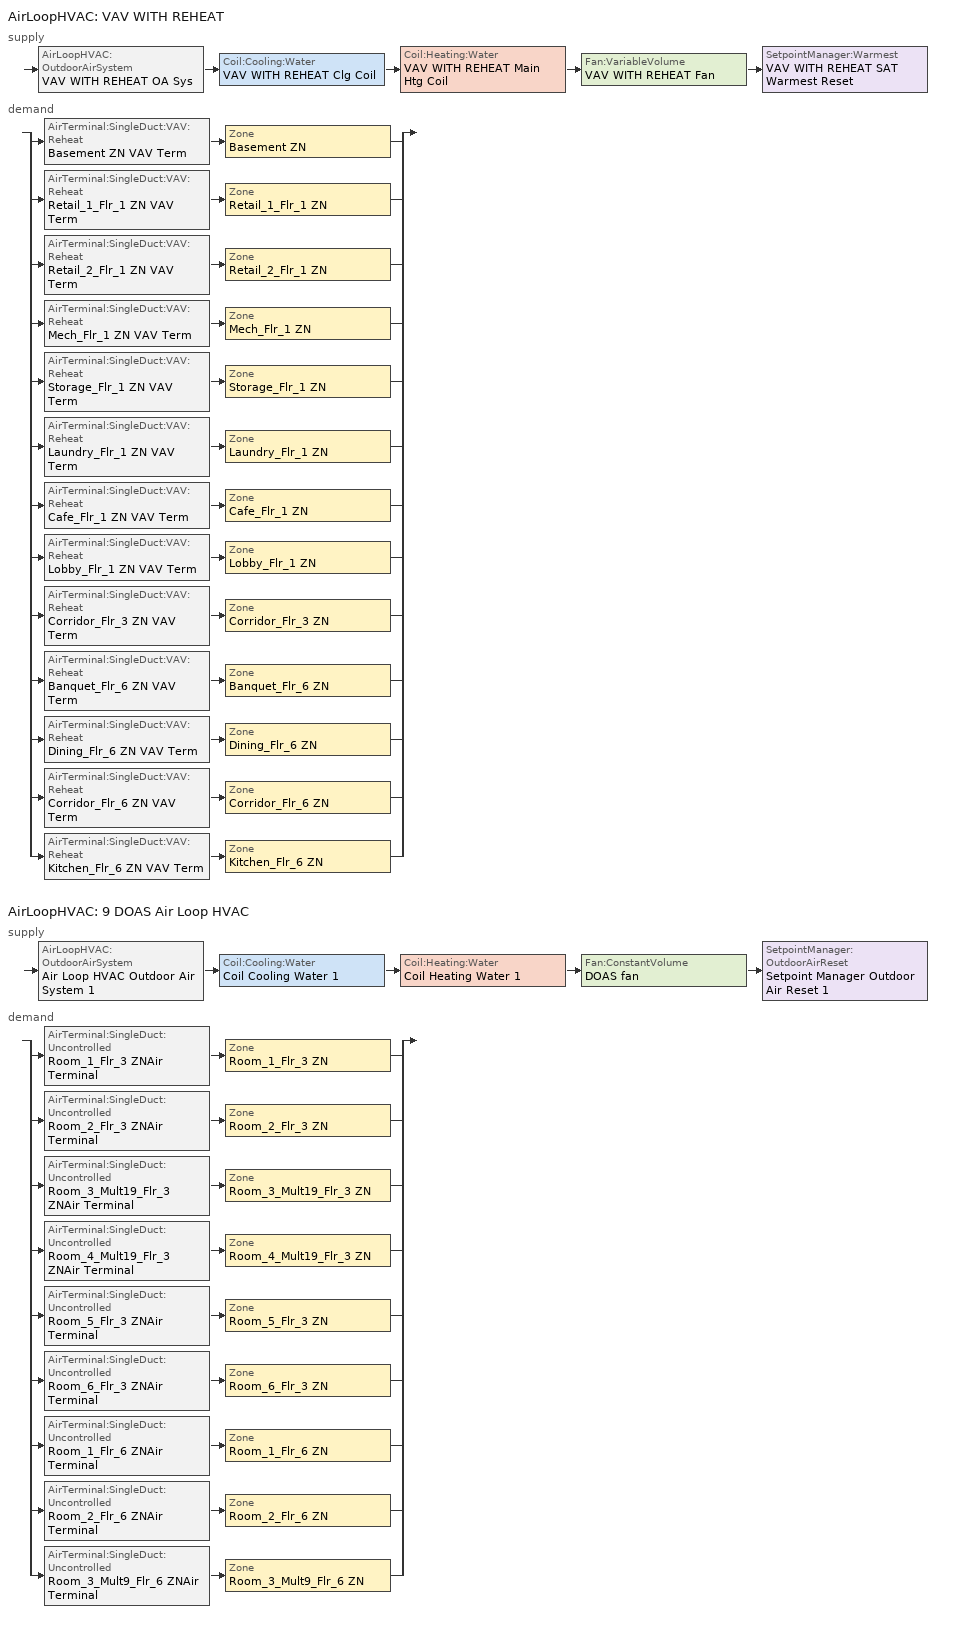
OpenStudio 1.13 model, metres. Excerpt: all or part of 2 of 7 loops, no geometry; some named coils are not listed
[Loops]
AirLoopHVAC 'VAV WITH REHEAT'
 supply: AirLoopHVAC:OutdoorAirSystem 'VAV WITH REHEAT OA Sys' > Coil:Cooling:Water 'VAV WITH REHEAT Clg Coil' > Coil:Heating:Water 'VAV WITH REHEAT Main Htg Coil' > Fan:VariableVolume 'VAV WITH REHEAT Fan' > SetpointManager:Warmest 'VAV WITH REHEAT SAT Warmest Reset'
 demand: split
  | AirTerminal:SingleDuct:VAV:Reheat 'Basement ZN VAV Term' > Zone 'Basement ZN'
  | AirTerminal:SingleDuct:VAV:Reheat 'Retail_1_Flr_1 ZN VAV Term' > Zone 'Retail_1_Flr_1 ZN'
  | AirTerminal:SingleDuct:VAV:Reheat 'Retail_2_Flr_1 ZN VAV Term' > Zone 'Retail_2_Flr_1 ZN'
  | AirTerminal:SingleDuct:VAV:Reheat 'Mech_Flr_1 ZN VAV Term' > Zone 'Mech_Flr_1 ZN'
  | AirTerminal:SingleDuct:VAV:Reheat 'Storage_Flr_1 ZN VAV Term' > Zone 'Storage_Flr_1 ZN'
  | AirTerminal:SingleDuct:VAV:Reheat 'Laundry_Flr_1 ZN VAV Term' > Zone 'Laundry_Flr_1 ZN'
  | AirTerminal:SingleDuct:VAV:Reheat 'Cafe_Flr_1 ZN VAV Term' > Zone 'Cafe_Flr_1 ZN'
  | AirTerminal:SingleDuct:VAV:Reheat 'Lobby_Flr_1 ZN VAV Term' > Zone 'Lobby_Flr_1 ZN'
  | AirTerminal:SingleDuct:VAV:Reheat 'Corridor_Flr_3 ZN VAV Term' > Zone 'Corridor_Flr_3 ZN'
  | AirTerminal:SingleDuct:VAV:Reheat 'Banquet_Flr_6 ZN VAV Term' > Zone 'Banquet_Flr_6 ZN'
  | AirTerminal:SingleDuct:VAV:Reheat 'Dining_Flr_6 ZN VAV Term' > Zone 'Dining_Flr_6 ZN'
  | AirTerminal:SingleDuct:VAV:Reheat 'Corridor_Flr_6 ZN VAV Term' > Zone 'Corridor_Flr_6 ZN'
  | AirTerminal:SingleDuct:VAV:Reheat 'Kitchen_Flr_6 ZN VAV Term' > Zone 'Kitchen_Flr_6 ZN'
AirLoopHVAC '9 DOAS Air Loop HVAC'
 supply: AirLoopHVAC:OutdoorAirSystem 'Air Loop HVAC Outdoor Air System 1' > Coil:Cooling:Water 'Coil Cooling Water 1' > Coil:Heating:Water 'Coil Heating Water 1' > Fan:ConstantVolume 'DOAS fan' > SetpointManager:OutdoorAirReset 'Setpoint Manager Outdoor Air Reset 1'
 demand: split
  | AirTerminal:SingleDuct:Uncontrolled 'Room_1_Flr_3 ZNAir Terminal' > Zone 'Room_1_Flr_3 ZN'
  | AirTerminal:SingleDuct:Uncontrolled 'Room_2_Flr_3 ZNAir Terminal' > Zone 'Room_2_Flr_3 ZN'
  | AirTerminal:SingleDuct:Uncontrolled 'Room_3_Mult19_Flr_3 ZNAir Terminal' > Zone 'Room_3_Mult19_Flr_3 ZN'
  | AirTerminal:SingleDuct:Uncontrolled 'Room_4_Mult19_Flr_3 ZNAir Terminal' > Zone 'Room_4_Mult19_Flr_3 ZN'
  | AirTerminal:SingleDuct:Uncontrolled 'Room_5_Flr_3 ZNAir Terminal' > Zone 'Room_5_Flr_3 ZN'
  | AirTerminal:SingleDuct:Uncontrolled 'Room_6_Flr_3 ZNAir Terminal' > Zone 'Room_6_Flr_3 ZN'
  | AirTerminal:SingleDuct:Uncontrolled 'Room_1_Flr_6 ZNAir Terminal' > Zone 'Room_1_Flr_6 ZN'
  | AirTerminal:SingleDuct:Uncontrolled 'Room_2_Flr_6 ZNAir Terminal' > Zone 'Room_2_Flr_6 ZN'
  | AirTerminal:SingleDuct:Uncontrolled 'Room_3_Mult9_Flr_6 ZNAir Terminal' > Zone 'Room_3_Mult9_Flr_6 ZN'
[Sizing:Zone] Zone Cooling Design Supply Air Temperature Input Method=SupplyAirTemperature; Zone Cooling Design Supply Air Temperature {C}=12.8; Zone Cooling Design Supply Air Temperature Difference {deltaC}=11.11; Zone Heating Design Supply Air Temperature Input Method=SupplyAirTemperature; Zone Heating Design Supply Air Temperature {C}=40; Zone Heating Design Supply Air Temperature Difference {deltaC}=11.11; Zone Cooling Design Supply Air Humidity Ratio {kg-H2O/kg-air}=0.0085; Zone Heating Design Supply Air Humidity Ratio {kg-H2O/kg-air}=0.008; Cooling Design Air Flow Method=DesignDayWithLimit; Heating Design Air Flow Method=DesignDay; Account for Dedicated Outdoor Air System=No; Dedicated Outdoor Air System Control Strategy=NeutralSupplyAir; Dedicated Outdoor Air Low Setpoint Temperature for Design {C}=autosize; Dedicated Outdoor Air High Setpoint Temperature for Design {C}=autosize
Room_1_Flr_3 ZN; Banquet_Flr_6 ZN; Mech_Flr_1 ZN; Room_6_Flr_3 ZN; Room_3_Mult19_Flr_3 ZN; Basement ZN; Room_5_Flr_3 ZN; Retail_2_Flr_1 ZN; Retail_1_Flr_1 ZN; Lobby_Flr_1 ZN; Storage_Flr_1 ZN; Dining_Flr_6 ZN; Room_1_Flr_6 ZN; Corridor_Flr_6 ZN; Room_4_Mult19_Flr_3 ZN; Room_2_Flr_6 ZN; Room_2_Flr_3 ZN; Room_3_Mult9_Flr_6 ZN; Cafe_Flr_1 ZN; Corridor_Flr_3 ZN: 
Kitchen_Flr_6 ZN: Cooling Minimum Air Flow Fraction=0.7
Laundry_Flr_1 ZN: Cooling Minimum Air Flow {m3/s}=0.235679
[Zone equipment]
Room_1_Flr_3 ZN: Room_1_Flr_3 ZNFCU, Room_1_Flr_3 ZNAir Terminal
Banquet_Flr_6 ZN: Banquet_Flr_6 ZN VAV Term, Banquet_Flr_6 Exhaust Fan
Mech_Flr_1 ZN: Mech_Flr_1 ZN VAV Term
Room_6_Flr_3 ZN: Room_6_Flr_3 ZNFCU, Room_6_Flr_3 ZNAir Terminal
Room_3_Mult19_Flr_3 ZN: Room_3_Mult19_Flr_3 ZNFCU, Room_3_Mult19_Flr_3 ZNAir Terminal
Basement ZN: Basement ZN VAV Term
Room_5_Flr_3 ZN: Room_5_Flr_3 ZNFCU, Room_5_Flr_3 ZNAir Terminal
Retail_2_Flr_1 ZN: Retail_2_Flr_1 ZN VAV Term
Kitchen_Flr_6 ZN: Kitchen_Flr_6 ZN VAV Term, Kitchen_Flr_6 Exhaust Fan
Laundry_Flr_1 ZN: Laundry_Flr_1 ZN VAV Term, Laundry_Flr_1 Exhaust Fan
Retail_1_Flr_1 ZN: Retail_1_Flr_1 ZN VAV Term
Lobby_Flr_1 ZN: Lobby_Flr_1 ZN VAV Term
Storage_Flr_1 ZN: Storage_Flr_1 ZN VAV Term
Dining_Flr_6 ZN: Dining_Flr_6 ZN VAV Term, Dining_Flr_6 Exhaust Fan
Room_1_Flr_6 ZN: Room_1_Flr_6 ZNFCU, Room_1_Flr_6 ZNAir Terminal
Corridor_Flr_6 ZN: Corridor_Flr_6 ZN VAV Term
Room_4_Mult19_Flr_3 ZN: Room_4_Mult19_Flr_3 ZNFCU, Room_4_Mult19_Flr_3 ZNAir Terminal
Room_2_Flr_6 ZN: Room_2_Flr_6 ZNFCU, Room_2_Flr_6 ZNAir Terminal
Room_2_Flr_3 ZN: Room_2_Flr_3 ZNFCU, Room_2_Flr_3 ZNAir Terminal
Room_3_Mult9_Flr_6 ZN: Room_3_Mult9_Flr_6 ZNFCU, Room_3_Mult9_Flr_6 ZNAir Terminal
Cafe_Flr_1 ZN: Cafe_Flr_1 ZN VAV Term
Corridor_Flr_3 ZN: Corridor_Flr_3 ZN VAV Term
[AirLoopHVAC] Availability Schedule=HotelLarge HVACOperationSchd; Design Supply Air Flow Rate {m3/s}=AutoSize
Name | Availability Manager
VAV WITH REHEAT | Availability Manager Night Cycle 1
9 DOAS Air Loop HVAC | Availability Manager Night Cycle 2
[Sizing:System] Type of Load to Size On=Sensible; Minimum System Air Flow Ratio=0.3; Preheat Design Temperature {C}=7; Preheat Design Humidity Ratio {kg-H2O/kg-Air}=0.008; Precool Design Temperature {C}=12.8; Precool Design Humidity Ratio {kg-H2O/kg-Air}=0.008; Central Cooling Design Supply Air Temperature {C}=12.8; Sizing Option=Coincident; Central Cooling Design Supply Air Humidity Ratio {kg-H2O/kg-Air}=0.0085; Central Heating Design Supply Air Humidity Ratio {kg-H2O/kg-Air}=0.008; Cooling Design Air Flow Method=DesignDay; Cooling Design Air Flow Rate {m3/s}=0; Heating Design Air Flow Method=DesignDay; Heating Design Air Flow Rate {m3/s}=0; System Outdoor Air Method=ZoneSum; Zone Maximum Outdoor Air Fraction=1; Cooling Supply Air Flow Rate Per Floor Area {m3/s-m2}=0.00996765; Cooling Fraction of Autosized Cooling Supply Air Flow Rate=1; Cooling Supply Air Flow Rate Per Unit Cooling Capacity {m3/s-W}=3.94755e-05; Heating Supply Air Flow Rate Per Floor Area {m3/s-m2}=0.00996765; Heating Fraction of Autosized Heating Supply Air Flow Rate=1; Heating Fraction of Autosized Cooling Supply Air Flow Rate=1; Heating Supply Air Flow Rate Per Unit Heating Capacity {m3/s-W}=3.15882e-05; Cooling Design Capacity Method=CoolingDesignCapacity; Cooling Design Capacity {W}=autosize; Cooling Design Capacity Per Floor Area {W/m2}=234.7; Fraction of Autosized Cooling Design Capacity=1; Heating Design Capacity Method=HeatingDesignCapacity; Heating Design Capacity {W}=autosize; Heating Design Capacity Per Floor Area {W/m2}=157; Fraction of Autosized Heating Design Capacity=1; Central Cooling Capacity Control Method=OnOff
Name | Design Outdoor Air Flow Rate {m3/s} | Central Heating Design Supply Air Temperature {C} | 100% Outdoor Air in Cooling | 100% Outdoor Air in Heating
VAV WITH REHEAT | 9.34373 | 16.6667 | No | No
9 DOAS Air Loop HVAC | Autosize | 16.7 | Yes | Yes
[Fan:VariableVolume]
VAV WITH REHEAT Fan: Availability Schedule=Always On Discrete; Fan Efficiency=0.6201; Pressure Rise {Pa}=1389.92; Maximum Flow Rate {m3/s}=Autosize; Fan Power Minimum Flow Rate Input Method=Fraction; Fan Power Minimum Flow Fraction=0.2; Fan Power Minimum Air Flow Rate {m3/s}=0; Motor Efficiency=0.954; Motor In Airstream Fraction=1; Fan Power Coefficient 1=0.0013; Fan Power Coefficient 2=0.147; Fan Power Coefficient 3=0.9506; Fan Power Coefficient 4=-0.0998; Fan Power Coefficient 5=0
[Controller:OutdoorAir] Maximum Outdoor Air Flow Rate {m3/s}=Autosize; Economizer Control Type=DifferentialDryBulb; Economizer Control Action Type=ModulateFlow; Lockout Type=NoLockout; Minimum Limit Type=FixedMinimum; Minimum Outdoor Air Schedule=HotelLarge HVACOperationSchd; High Humidity Control=No
Name | Minimum Outdoor Air Flow Rate {m3/s} | Controller Mechanical Ventilation | Heat Recovery Bypass Control Type | Minimum Fraction of Outdoor Air Schedule
VAV WITH REHEAT OA Controller | 0 | VAV WITH REHEAT Vent Controller | BypassWhenOAFlowGreaterThanMinimum
DOAS OA Controller | Autosize | Controller Mechanical Ventilation 1 | BypassWhenWithinEconomizerLimits | HotelLarge FLR_3_DOAS_OAminOAFracSchedule
[Controller:MechanicalVentilation] Availability Schedule=Always On Discrete
Name | Demand Controlled Ventilation | System Outdoor Air Method
VAV WITH REHEAT Vent Controller | Yes | VentilationRateProcedure
Controller Mechanical Ventilation 1 |  | ZoneSum
[AirLoopHVAC:OutdoorAirSystem]
Name | Controller
VAV WITH REHEAT OA Sys | VAV WITH REHEAT OA Controller
Air Loop HVAC Outdoor Air System 1 | DOAS OA Controller
[AvailabilityManager:NightCycle] Control Type=CycleOnAny; Thermostat Tolerance {deltaC}=1; Cycling Run Time {s}=3600
Availability Manager Night Cycle 1; Availability Manager Night Cycle 2
[AirTerminal:SingleDuct:VAV:Reheat] Availability Schedule=Always On Discrete; Maximum Air Flow Rate {m3/s}=AutoSize; Zone Minimum Air Flow Input Method=Constant; Fixed Minimum Air Flow Rate {m3/s}=0; Maximum Hot Water or Steam Flow Rate {m3/s}=AutoSize; Minimum Hot Water or Steam Flow Rate {m3/s}=0; Convergence Tolerance=0.001; Damper Heating Action=Reverse; Maximum Flow per Zone Floor Area During Reheat {m3/s-m2}=0; Maximum Flow Fraction During Reheat=0.5; Maximum Reheat Air Temperature {C}=40; Control For Outdoor Air=No
Name | Constant Minimum Air Flow Fraction | Reheat Coil
Basement ZN VAV Term | 0.75969 | Basement ZN Rht Coil
Retail_1_Flr_1 ZN VAV Term | 0.7 | Retail_1_Flr_1 ZN Rht Coil
Retail_2_Flr_1 ZN VAV Term | 0.7 | Retail_2_Flr_1 ZN Rht Coil
Mech_Flr_1 ZN VAV Term | 0.645472 | Mech_Flr_1 ZN Rht Coil
Storage_Flr_1 ZN VAV Term | 0.822669 | Storage_Flr_1 ZN Rht Coil
Laundry_Flr_1 ZN VAV Term | 0.2 | Laundry_Flr_1 ZN Rht Coil
Cafe_Flr_1 ZN VAV Term | 0.7 | Cafe_Flr_1 ZN Rht Coil
Lobby_Flr_1 ZN VAV Term | 0.7 | Lobby_Flr_1 ZN Rht Coil
Corridor_Flr_3 ZN VAV Term | 0.2 | Corridor_Flr_3 ZN Rht Coil
Banquet_Flr_6 ZN VAV Term | 0.7 | Banquet_Flr_6 ZN Rht Coil
Dining_Flr_6 ZN VAV Term | 0.7 | Dining_Flr_6 ZN Rht Coil
Corridor_Flr_6 ZN VAV Term | 0.204772 | Corridor_Flr_6 ZN Rht Coil
Kitchen_Flr_6 ZN VAV Term | 0.7 | Kitchen_Flr_6 ZN Rht Coil
[Fan:ConstantVolume]
DOAS fan: Availability Schedule=Always On Discrete; Fan Efficiency=0.61165; Pressure Rise {Pa}=622.722; Maximum Flow Rate {m3/s}=2.0512; Motor Efficiency=0.941; Motor In Airstream Fraction=1
[SetpointManager:OutdoorAirReset]
Setpoint Manager Outdoor Air Reset 1: Control Variable=Temperature; Setpoint at Outdoor Low Temperature {C}=15.5; Outdoor Low Temperature {C}=15.5; Setpoint at Outdoor High Temperature {C}=12.8; Outdoor High Temperature {C}=21
[AirTerminal:SingleDuct:Uncontrolled] Availability Schedule=Always On Discrete; Maximum Air Flow Rate {m3/s}=AutoSize
Room_1_Flr_3 ZNAir Terminal; Room_2_Flr_3 ZNAir Terminal; Room_3_Mult19_Flr_3 ZNAir Terminal; Room_4_Mult19_Flr_3 ZNAir Terminal; Room_5_Flr_3 ZNAir Terminal; Room_6_Flr_3 ZNAir Terminal; Room_1_Flr_6 ZNAir Terminal; Room_2_Flr_6 ZNAir Terminal; Room_3_Mult9_Flr_6 ZNAir Terminal
[Refrigeration:Case] Availability Schedule=Always On Discrete; Zone=Kitchen_Flr_6 ZN; Rated Ambient Temperature {C}=23.8889; Rated Ambient Relative Humidity {percent}=55; Latent Case Credit Curve Type=CaseTemperatureMethod; Case Lighting Schedule=HotelLarge BLDG_LIGHT_SCH; Fraction of Lighting Energy to Case=1; Anti-Sweat Heater Control Type=None; Humidity at Zero Anti-Sweat Heater Energy {percent}=0; Case Height {m}=0; Defrost Energy Correction Curve Type=None
Name | Rated Total Cooling Capacity per Unit Length {W/m} | Rated Latent Heat Ratio | Rated Runtime Fraction | Case Length {m} | Case Operating Temperature {C} | Latent Case Credit Curve | Standard Case Fan Power per Unit Length {W/m} | Operating Case Fan Power per Unit Length {W/m} | Standard Case Lighting Power per Unit Length {W/m} | Fraction of Anti-Sweat Heater Energy to Case | Case Defrost Power per Unit Length {W/m} | Case Defrost Type | Case Defrost Schedule | Case Defrost Drip-Down Schedule | Under Case HVAC Return Air Fraction | Refrigerated Case Restocking Schedule | Case Credit Fraction Schedule
Kitchen_Flr_6 ZN Walkin Freezer | 367 | 0.1 | 0.4 | 7.32 | -23 | Single Shelf Horizontal Latent Energy Multiplier_After2004 | 34 | 34 | 16.4 | 0 | 273 | Electric | Refrigeration Defrost Schedule | Refrigeration Defrost DripDown Schedule | 0 | HotelLarge Kitchen_Flr_6_Case:1_WALKINFREEZER_WalkInStockingSched | Refrigeration Case Credit Schedule
Kitchen_Flr_6 ZN Display Case | 734 | 0.08 | 0.85 | 3.66 | 2 | Multi Shelf Vertical Latent Energy Multiplier | 55 | 55 | 33 | 0.2 | 0 | OffCycle | Refrigeration Defrost Schedule 1 |  | 0.05 | HotelLarge Kitchen_Flr_6_Case:2_SELFCONTAINEDDISPLAYCASE_CaseStockingSched
[Refrigeration:Condenser:AirCooled] Rated Subcooling Temperature Difference {deltaC}=0; Condenser Fan Speed Control Type=VariableSpeed; Minimum Fan Air Flow Ratio=0.25
Name | Rated Effective Total Heat Rejection Rate Curve | Rated Fan Power {W}
Refrigeration Condenser Air Cooled 1 | Refrigeration Condenser Air Cooled HR Curve | 350
Refrigeration Condenser Air Cooled 2 | Refrigeration Condenser Air Cooled HR Curve 1 | 750
[Refrigeration:System] Minimum Condensing Temperature {C}=21; Refrigeration System Working Fluid Type=R404a; Suction Temperature Control Type=ConstantSuctionTemperature; Suction Piping Zone=Kitchen_Flr_6 ZN
Name | Refrigeration Condenser
Refrigeration System 1 | Refrigeration Condenser Air Cooled 1
Refrigeration System 2 | Refrigeration Condenser Air Cooled 2
[Fan:ZoneExhaust] Fan Efficiency=0.0660786; Pressure Rise {Pa}=124.544; System Availability Manager Coupling Mode=Decoupled
Name | Availability Schedule | Maximum Flow Rate {m3/s} | Balanced Exhaust Fraction Schedule
Banquet_Flr_6 Exhaust Fan; Dining_Flr_6 Exhaust Fan | HotelLarge Kitchen_Exhaust_SCH | 0.480174
Kitchen_Flr_6 Exhaust Fan | HotelLarge Kitchen_Exhaust_SCH | 1.88779 | HotelLarge Kitchen Exhaust Fan Balanced Exhaust Fraction Schedule
Laundry_Flr_1 Exhaust Fan | HotelLarge Hours_of_operation | 0.235974
[SetpointManager:Warmest]
VAV WITH REHEAT SAT Warmest Reset: Control Variable=Temperature; Minimum Setpoint Temperature {C}=12.8; Maximum Setpoint Temperature {C}=15.5778; Strategy=MaximumTemperature
[Schedule:Ruleset]
Name | Default Day Schedule | Summer Design Day Schedule | Winter Design Day Schedule
HotelLarge BLDG_LIGHT_SCH | HotelLarge BLDG_LIGHT_SCH Default | HotelLarge BLDG_LIGHT_SCH Summer Design Day | HotelLarge BLDG_LIGHT_SCH Winter Design Day
HotelLarge HVACOperationSchd | HotelLarge HVACOperationSchd Default | HotelLarge HVACOperationSchd Summer Design Day | HotelLarge HVACOperationSchd Winter Design Day
HotelLarge FLR_3_DOAS_OAminOAFracSchedule | HotelLarge FLR_3_DOAS_OAminOAFracSchedule Default | HotelLarge FLR_3_DOAS_OAminOAFracSchedule Summer Design Day | HotelLarge FLR_3_DOAS_OAminOAFracSchedule Winter Design Day
Refrigeration Defrost Schedule | Refrigeration Defrost Schedule Default
Refrigeration Defrost DripDown Schedule | Refrigeration Defrost DripDown Schedule Default
Refrigeration Case Credit Schedule | Refrigeration Case Credit Schedule Default
HotelLarge Kitchen_Flr_6_Case:1_WALKINFREEZER_WalkInStockingSched | HotelLarge Kitchen_Flr_6_Case:1_WALKINFREEZER_WalkInStockingSched Default | HotelLarge Kitchen_Flr_6_Case:1_WALKINFREEZER_WalkInStockingSched Summer Design Day | HotelLarge Kitchen_Flr_6_Case:1_WALKINFREEZER_WalkInStockingSched Winter Design Day
Refrigeration Defrost Schedule 1 | Refrigeration Defrost Schedule Default 1
HotelLarge Kitchen_Flr_6_Case:2_SELFCONTAINEDDISPLAYCASE_CaseStockingSched | HotelLarge Kitchen_Flr_6_Case:2_SELFCONTAINEDDISPLAYCASE_CaseStockingSched Default | HotelLarge Kitchen_Flr_6_Case:2_SELFCONTAINEDDISPLAYCASE_CaseStockingSched Summer Design Day | HotelLarge Kitchen_Flr_6_Case:2_SELFCONTAINEDDISPLAYCASE_CaseStockingSched Winter Design Day
HotelLarge Kitchen_Exhaust_SCH | HotelLarge Kitchen_Exhaust_SCH Default | HotelLarge Kitchen_Exhaust_SCH Summer Design Day | HotelLarge Kitchen_Exhaust_SCH Winter Design Day
HotelLarge Kitchen Exhaust Fan Balanced Exhaust Fraction Schedule | HotelLarge Kitchen Exhaust Fan Balanced Exhaust Fraction Schedule Default | HotelLarge Kitchen Exhaust Fan Balanced Exhaust Fraction Schedule Summer Design Day | HotelLarge Kitchen Exhaust Fan Balanced Exhaust Fraction Schedule Winter Design Day
HotelLarge Hours_of_operation | HotelLarge Hours_of_operation Default | HotelLarge Hours_of_operation Summer Design Day | HotelLarge Hours_of_operation Winter Design Day
[Schedule:Day]
HotelLarge BLDG_LIGHT_SCH Default: 2, 0, 0.3, 6, 0, 0.2, 7, 0, 0.3, 9, 0, 0.4, 13, 0, 0.3, 18, 0, 0.2, 19, 0, 0.5, 20, 0, 0.7, 21, 0, 0.8, 22, 0, 0.6, 23, 0, 0.5, 24, 0, 0.3
HotelLarge BLDG_LIGHT_SCH Sat Day: 2, 0, 0.2, 6, 0, 0.1, 8, 0, 0.3, 10, 0, 0.4, 11, 0, 0.3, 18, 0, 0.25, 19, 0, 0.6, 22, 0, 0.7, 23, 0, 0.6, 24, 0, 0.3
HotelLarge BLDG_LIGHT_SCH Summer Design Day; HotelLarge HVACOperationSchd Default; HotelLarge HVACOperationSchd Winter Design Day; HotelLarge HVACOperationSchd Summer Design Day; HotelLarge FLR_3_DOAS_OAminOAFracSchedule Default; HotelLarge FLR_3_DOAS_OAminOAFracSchedule Winter Design Day; HotelLarge FLR_3_DOAS_OAminOAFracSchedule Summer Design Day; HotelLarge Hours_of_operation Default; HotelLarge Hours_of_operation Winter Design Day; HotelLarge Hours_of_operation Summer Design Day: 24, 0, 1
HotelLarge BLDG_LIGHT_SCH Wkdy Day: 1, 0, 0.2, 2, 0, 0.15, 5, 0, 0.1, 6, 0, 0.2, 7, 0, 0.4, 8, 0, 0.5, 10, 0, 0.4, 18, 0, 0.25, 19, 0, 0.6, 20, 0, 0.8, 21, 0, 0.9, 22, 0, 0.8, 23, 0, 0.6, 24, 0, 0.3
HotelLarge BLDG_LIGHT_SCH Winter Design Day; HotelLarge Kitchen_Flr_6_Case:2_SELFCONTAINEDDISPLAYCASE_CaseStockingSched Default; HotelLarge Kitchen_Flr_6_Case:2_SELFCONTAINEDDISPLAYCASE_CaseStockingSched Winter Design Day; HotelLarge Kitchen_Flr_6_Case:2_SELFCONTAINEDDISPLAYCASE_CaseStockingSched Summer Design Day: 24, 0, 0
Refrigeration Defrost Schedule Default: 11, 0, 0, 11, 20, 1, 23, 0, 0, 23, 20, 1, 24, 0, 0
Refrigeration Defrost DripDown Schedule Default: 11, 0, 0, 11, 30, 1, 23, 0, 0, 23, 30, 1, 24, 0, 0
Refrigeration Case Credit Schedule Default: 7, 0, 0.2, 21, 0, 0.4, 24, 0, 0.2
HotelLarge Kitchen_Flr_6_Case:1_WALKINFREEZER_WalkInStockingSched Default: 4, 0, 0, 5, 0, 725, 6, 0, 417, 7, 0, 290, 24, 0, 0
HotelLarge Kitchen_Flr_6_Case:1_WALKINFREEZER_WalkInStockingSched Winter Design Day; HotelLarge Kitchen_Flr_6_Case:1_WALKINFREEZER_WalkInStockingSched Summer Design Day; HotelLarge Kitchen_Flr_6_Case:1_WALKINFREEZER_WalkInStockingSched WntrDsn|SmrDsn|Wknd|Mon|Wed|Thu Day: 4, 0, 0, 5, 0, 125, 6, 0, 117, 7, 0, 90, 19, 0, 0, 20, 0, 125, 21, 0, 117, 22, 0, 90, 24, 0, 0
Refrigeration Defrost Schedule Default 1: 23, 20, 0, 24, 0, 0
HotelLarge Kitchen_Exhaust_SCH Default; HotelLarge Kitchen_Exhaust_SCH Winter Design Day; HotelLarge Kitchen_Exhaust_SCH Summer Design Day: 7, 0, 0, 24, 0, 1
HotelLarge Kitchen Exhaust Fan Balanced Exhaust Fraction Schedule Default; HotelLarge Kitchen Exhaust Fan Balanced Exhaust Fraction Schedule Winter Design Day; HotelLarge Kitchen Exhaust Fan Balanced Exhaust Fraction Schedule Summer Design Day: 7, 0, 0, 24, 0, 0.508715
[Schedule:Rule] Date Specification Type=DateRange; Start Month=1; Start Day=1; End Month=12; End Day=31
Name | Schedule Ruleset | Rule Order | Day Schedule | Apply Saturday | Apply Monday | Apply Tuesday | Apply Wednesday | Apply Thursday | Apply Friday | Apply Sunday
Schedule Rule 4 | HotelLarge BLDG_LIGHT_SCH | 1 | HotelLarge BLDG_LIGHT_SCH Sat Day | Yes
Schedule Rule 5 | HotelLarge BLDG_LIGHT_SCH | 0 | HotelLarge BLDG_LIGHT_SCH Wkdy Day |  | Yes | Yes | Yes | Yes | Yes
Schedule Rule 23 | HotelLarge Kitchen_Flr_6_Case:1_WALKINFREEZER_WalkInStockingSched | 0 | HotelLarge Kitchen_Flr_6_Case:1_WALKINFREEZER_WalkInStockingSched WntrDsn|SmrDsn|Wknd|Mon|Wed|Thu Day | Yes | Yes |  | Yes | Yes |  | Yes
[Schedule:Constant]
Always On Discrete: Value=1
[Curve:Cubic] Minimum Value of x=-35; Maximum Value of x=20
Name | Coefficient1 Constant | Coefficient2 x | Coefficient3 x**2 | Coefficient4 x**3
Single Shelf Horizontal Latent Energy Multiplier_After2004 | 0.0236 | 0.0006 | 0 | 0
Multi Shelf Vertical Latent Energy Multiplier | 0.0265263 | 0.00107803 | -6.02558e-05 | 1.23732e-06
[Curve:Linear] Coefficient1 Constant=0; Coefficient2 x=22000; Minimum Value of x=5; Maximum Value of x=22.2
Refrigeration Condenser Air Cooled HR Curve; Refrigeration Condenser Air Cooled HR Curve 1
